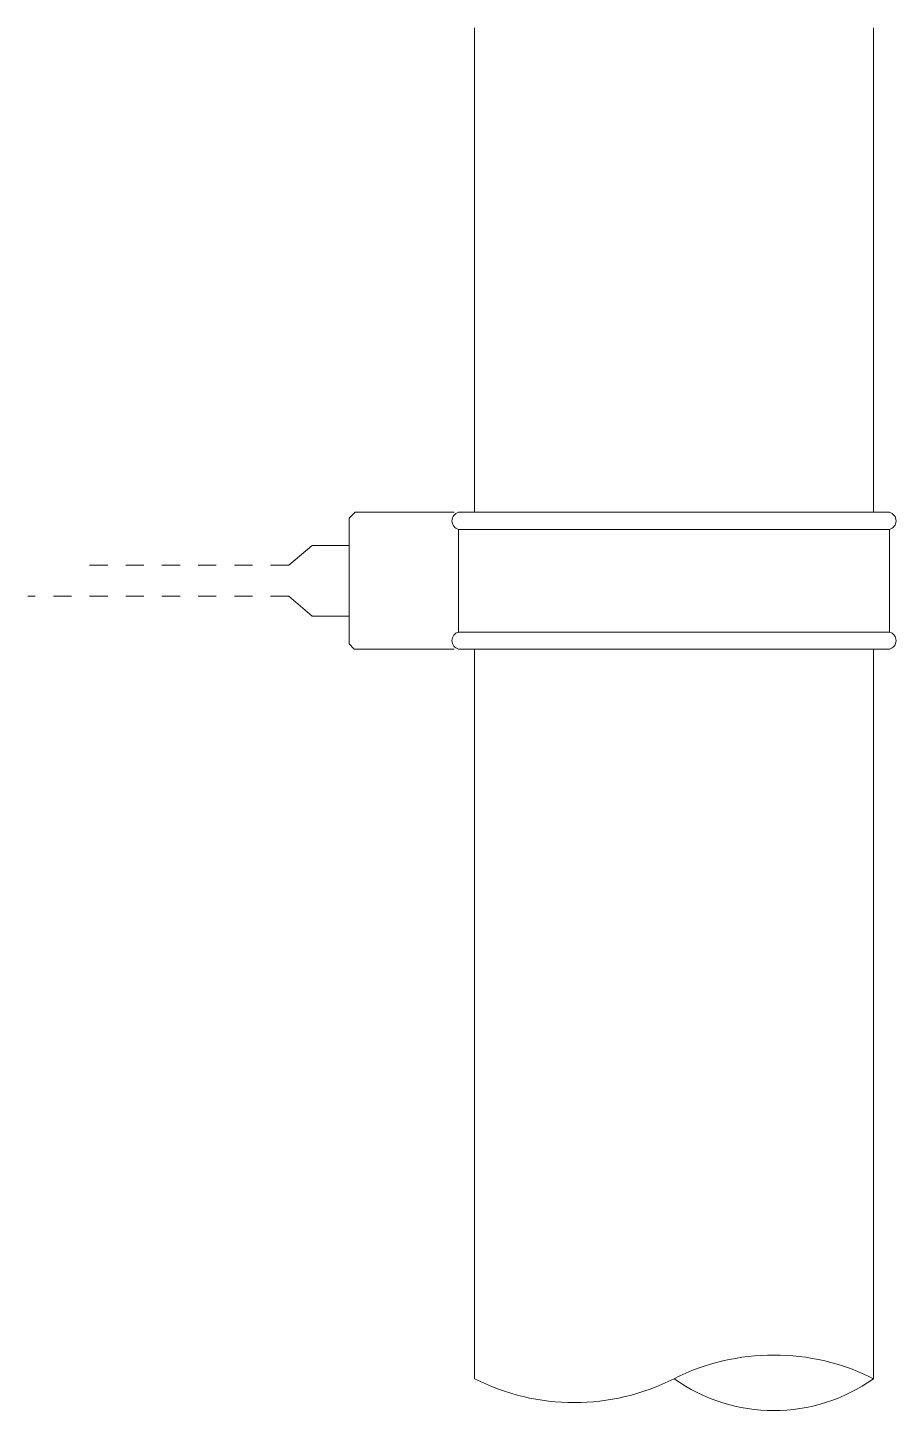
# Model space of a CAD drawing. Header units: metres. Extents: x -43 to 109, y -147 to 97.
import ezdxf

# ---------------------------------------------------------------- set-up
doc = ezdxf.new("R2010")
doc.units = ezdxf.units.M
doc.linetypes.add('Dash', pattern=[6.35, 3.175, -3.175])
doc.layers.add('A-DETL-GENF', color=92, linetype='Continuous', lineweight=18)
doc.layers.add('A-DETL-GENF-HDLN', color=1, linetype='Dash', lineweight=18)

# ---------------------------------------------------------------- blocks, each defined once
blk = doc.blocks.new('52 HWA - 70mm snede-5041100-00_0 Basismaterialen')
at = {"layer": 'A-DETL-GENF'}
for p, q in [((35, 96.97), (35, 12)), ((105, 96.97), (105, 12)), ((13, 10.95), (13, -11.09)), ((31.44, 12), (14.05, 12)), ((107.79, 12), (32.21, 12)), ((107.79, 9), (32.17, 9)), ((32.21, 9), (32.21, -9)), ((107.79, -9), (107.79, 9)), ((6.52, 6.19), (2.4, 2.73)), ((13, 6.19), (6.52, 6.19)), ((6.52, -6.19), (2.4, -2.73)), ((13, -6.19), (6.52, -6.19)), ((32.21, -9), (107.79, -9)), ((13.91, -12), (31.44, -12)), ((32.21, -12), (107.79, -12)), ((35, -12), (35, -139.96)), ((105, -12), (105, -139.96))]:
    blk.add_line(p, q, dxfattribs=at)
at = {"layer": 'A-DETL-GENF', "lineweight": 13}
for p, q in [((13, 10.95), (14.05, 12)), ((13, -11.09), (13.91, -12))]:
    blk.add_line(p, q, dxfattribs=at)
at = {"layer": 'A-DETL-GENF'}
for centre, radius, start, end in [((32.58, 10.5), 1.54, 103.6141, 256.3859), ((107.42, 10.5), 1.54, 283.6141, 76.3859), ((32.58, -10.5), 1.54, 103.6141, 256.3859), ((107.42, -10.5), 1.54, 283.6141, 76.3859), ((87.5, -174.79), 38.98, 63.3214, 116.6786), ((52.5, -105.6), 38.56, 243.0088, 296.9912), ((87.5, -115.34), 30.21, 234.6013, 305.3987)]:
    blk.add_arc(centre, radius, start, end, dxfattribs=at)
at = {"layer": 'A-DETL-GENF-HDLN'}
for p, q in [((2.4, 2.73), (-35.6, 2.73)), ((2.4, -2.73), (-43.35, -2.73))]:
    blk.add_line(p, q, dxfattribs=at)

msp = doc.modelspace()

# ---------------------------------------------------------------- block references
msp.add_blockref('52 HWA - 70mm snede-5041100-00_0 Basismaterialen', (0, 0))

doc.saveas('drawing.dxf')
